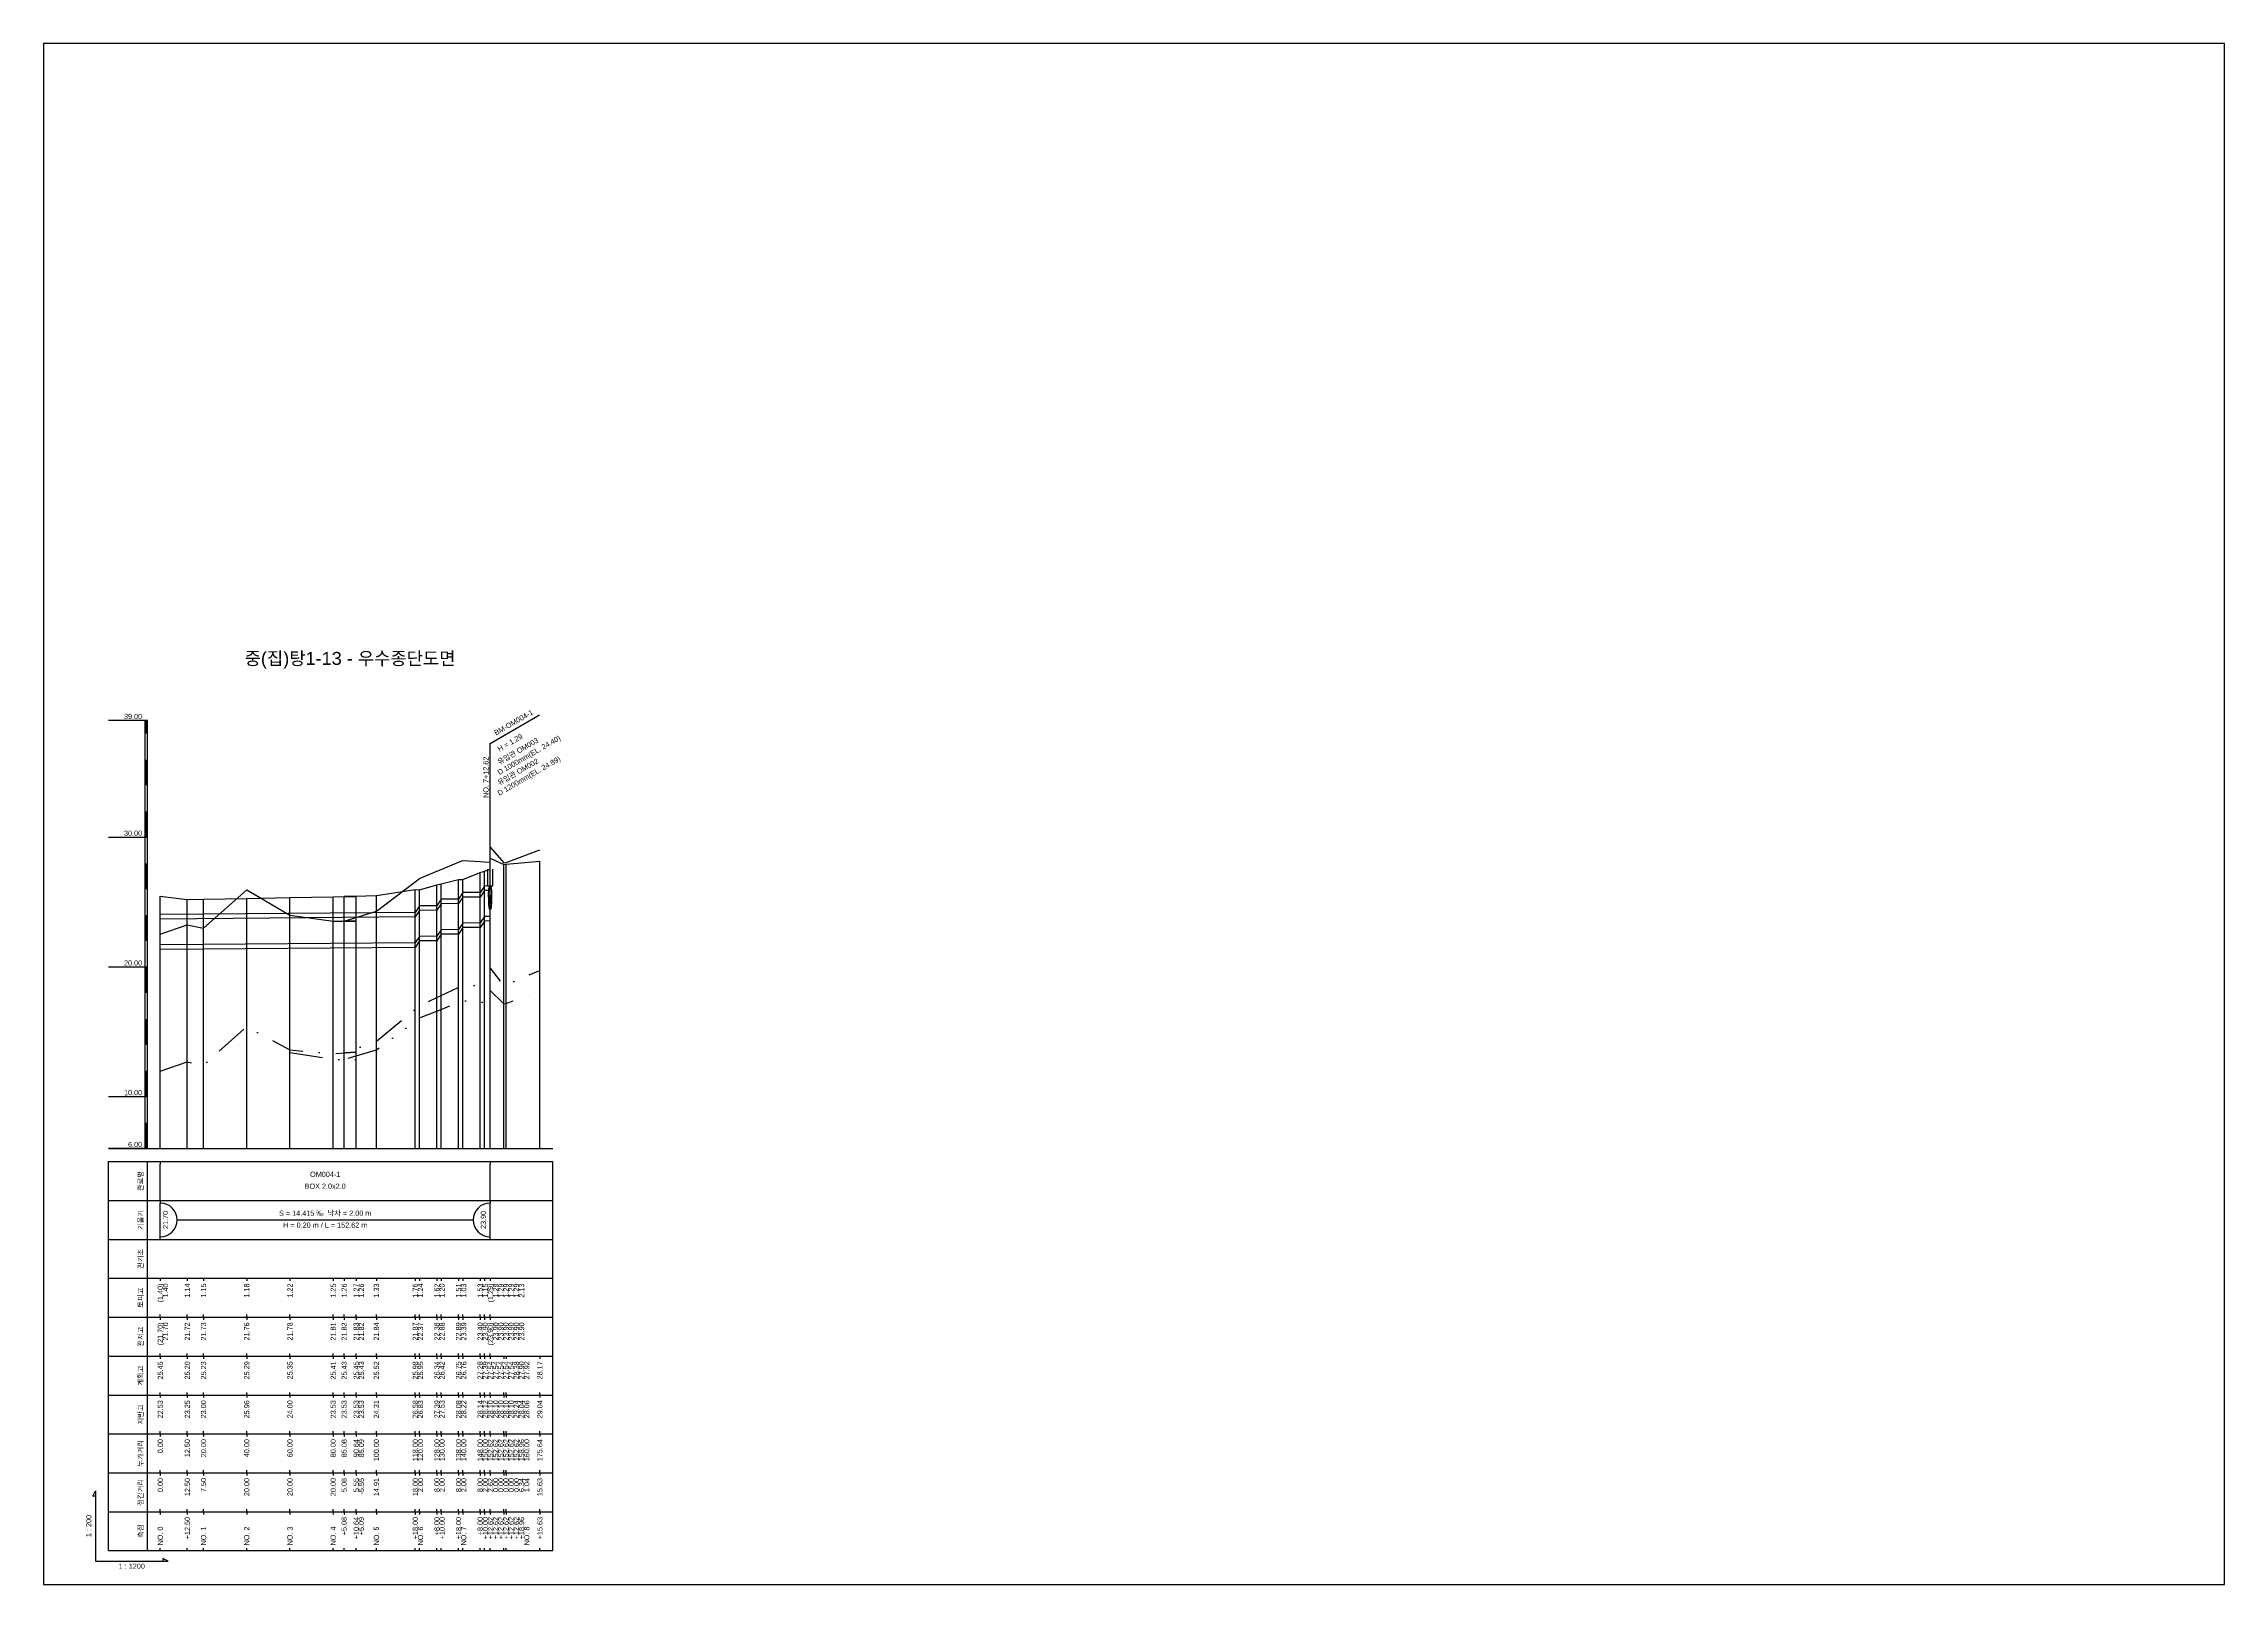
# Model space of a CAD drawing. Header units: millimetres. Extents: x -7351 to 135086, y 1419 to 5643.
# Drawn here: x 85518 to 86359, y 1419 to 2013 of the extents above; entities that cross this region are included whole.
import ezdxf
from ezdxf.enums import TextEntityAlignment as Align

# ---------------------------------------------------------------- set-up
doc = ezdxf.new("R2010")
doc.units = ezdxf.units.MM
doc.linetypes.add('DASHDOT', pattern=[25.4, 12.7, -6.35, 0, -6.35])
doc.linetypes.add('DIVIDE', pattern=[31.75, 12.7, -6.35, 0, -6.35, 0, -6.35])
for name, color, linetype in [('KZ_종단_계획선', 1, 'Continuous'), ('KZ_종단_관로', 4, 'Continuous'), ('KZ_종단_깃발', 7, 'Continuous'), ('KZ_종단_노선명', 7, 'Continuous'), ('KZ_종단_도각', 7, 'Continuous'), ('KZ_종단_맨홀', 4, 'Continuous'), ('KZ_종단_수직선', 7, 'Continuous'), ('KZ_종단_암선1', 56, 'DASHDOT'), ('KZ_종단_암선2', 4, 'DIVIDE'), ('KZ_종단_원형관', 4, 'Continuous'), ('KZ_종단_지반선', 3, 'Continuous'), ('KZ_종단_테이블문자', 7, 'Continuous'), ('KZ_종단_테이블선', 7, 'Continuous'), ('KZ_종단_폴대', 7, 'Continuous')]:
    doc.layers.add(name, color=color, linetype=linetype)
doc.styles.get("Standard").update_dxf_attribs({"font": 'arial.ttf'})

msp = doc.modelspace()

# ---------------------------------------------------------------- linework, layer by layer
at = {"layer": 'KZ_종단_계획선'}
msp.add_lwpolyline([(85563.36, 1684.31), (85573.78, 1683.06), (85580.03, 1683.18), (85596.69, 1683.49), (85613.36, 1683.79), (85630.03, 1684.1), (85634.26, 1684.18), (85638.89, 1684.26), (85634.27, 1684.18), (85646.69, 1684.64), (85661.69, 1686.92), (85663.36, 1686.81), (85670.03, 1688.75), (85671.69, 1689.16), (85678.36, 1690.77), (85680.03, 1690.85), (85686.69, 1693.44), (85688.36, 1694), (85690.54, 1694.75), (85690.54, 1694.75), (85690.54, 1694.75), (85690.54, 1694.75), (85690.54, 1694.75), (85690.54, 1698.95), (85695.83, 1696.54), (85696.69, 1696.64), (85709.72, 1697.88)], dxfattribs=at)
at = {"layer": 'KZ_종단_관로'}
for points in [[(85690.54, 1688.29), (85688.36, 1688.27), (85688.36, 1688.27), (85686.69, 1685.77), (85686.69, 1685.77), (85680.03, 1685.72), (85680.03, 1685.72), (85678.36, 1683.22), (85678.36, 1683.22), (85671.69, 1683.17), (85671.69, 1683.17), (85670.03, 1680.67), (85670.03, 1680.67), (85663.36, 1680.61), (85663.36, 1680.61), (85661.69, 1678.11), (85661.69, 1678.11), (85563.36, 1677.29)], [(85690.54, 1686.54), (85688.36, 1686.52), (85688.36, 1686.52), (85686.69, 1684.02), (85686.69, 1684.02), (85680.03, 1683.97), (85680.03, 1683.97), (85678.36, 1681.47), (85678.36, 1681.47), (85671.69, 1681.42), (85671.69, 1681.42), (85670.03, 1678.92), (85670.03, 1678.92), (85663.36, 1678.86), (85663.36, 1678.86), (85661.69, 1676.36), (85661.69, 1676.36), (85563.36, 1675.54)], [(85690.54, 1676.54), (85688.36, 1676.52), (85688.36, 1676.52), (85686.69, 1674.02), (85686.69, 1674.02), (85680.03, 1673.97), (85680.03, 1673.97), (85678.36, 1671.47), (85678.36, 1671.47), (85671.69, 1671.42), (85671.69, 1671.42), (85670.03, 1668.92), (85670.03, 1668.92), (85663.36, 1668.86), (85663.36, 1668.86), (85661.69, 1666.36), (85661.69, 1666.36), (85563.36, 1665.54)], [(85690.54, 1674.79), (85688.36, 1674.77), (85688.36, 1674.77), (85686.69, 1672.27), (85686.69, 1672.27), (85680.03, 1672.22), (85680.03, 1672.22), (85678.36, 1669.72), (85678.36, 1669.72), (85671.69, 1669.67), (85671.69, 1669.67), (85670.03, 1667.17), (85670.03, 1667.17), (85663.36, 1667.11), (85663.36, 1667.11), (85661.69, 1664.61), (85661.69, 1664.61), (85563.36, 1663.79)]]:
    msp.add_lwpolyline(points, dxfattribs=at)
at = {"layer": 'KZ_종단_깃발'}
for p, q in [((85690.54, 1743.25), (85709.6, 1754.25)), ((85690.54, 1587.04), (85690.54, 1743.25))]:
    msp.add_line(p, q, dxfattribs=at)
at = {"layer": 'KZ_종단_도각'}
msp.add_lwpolyline([(85518.36, 1419.04), (86359.36, 1419.04), (86359.36, 2013.04), (85518.36, 2013.04)], close=True, dxfattribs=at)
at = {"layer": 'KZ_종단_맨홀'}
msp.add_lwpolyline([(85689.54, 1694.75), (85689.54, 1688.29), (85691.54, 1688.29), (85691.54, 1694.75)], dxfattribs=at)
at = {"layer": 'KZ_종단_수직선'}
for p, q in [((85690.54, 1587.04), (85690.54, 1698.95)), ((85678.36, 1587.04), (85678.36, 1690.77)), ((85680.03, 1587.04), (85680.03, 1690.85)), ((85686.69, 1587.04), (85686.69, 1693.44)), ((85688.36, 1587.04), (85688.36, 1694)), ((85690.54, 1587.04), (85690.54, 1694.75)), ((85690.54, 1587.04), (85690.54, 1694.75)), ((85690.54, 1587.04), (85690.54, 1694.75)), ((85690.54, 1587.04), (85690.54, 1694.75)), ((85690.54, 1587.04), (85690.54, 1694.75)), ((85695.83, 1587.04), (85695.83, 1696.54)), ((85696.69, 1587.04), (85696.69, 1696.64)), ((85709.73, 1587.04), (85709.73, 1697.88)), ((85563.36, 1587.04), (85563.36, 1684.31)), ((85573.78, 1587.04), (85573.78, 1683.06)), ((85580.03, 1587.04), (85580.03, 1683.18)), ((85596.69, 1587.04), (85596.69, 1683.49)), ((85613.36, 1587.04), (85613.36, 1683.79)), ((85630.03, 1587.04), (85630.03, 1684.1)), ((85634.26, 1587.04), (85634.26, 1684.18)), ((85634.27, 1587.04), (85634.27, 1684.18)), ((85638.89, 1587.04), (85638.89, 1684.26)), ((85646.69, 1587.04), (85646.69, 1684.64)), ((85661.69, 1587.04), (85661.69, 1686.92)), ((85663.36, 1587.04), (85663.36, 1686.81)), ((85670.03, 1587.04), (85670.03, 1688.75)), ((85671.69, 1587.04), (85671.69, 1689.16))]:
    msp.add_line(p, q, dxfattribs=at)
at = {"layer": 'KZ_종단_암선1', "flags": 128}
msp.add_lwpolyline([(85563.36, 1616.84), (85573.78, 1620.48), (85580.03, 1619.26), (85596.69, 1634.15), (85613.36, 1625.07), (85630.03, 1623.68), (85634.26, 1623.92), (85638.89, 1624.19), (85634.27, 1623.92), (85646.69, 1628.5), (85661.69, 1640.72), (85663.36, 1642.08), (85670.03, 1645.23), (85671.69, 1646.01), (85678.36, 1649.16), (85680.03, 1649.95), (85686.69, 1649.94), (85688.36, 1649.94), (85690.54, 1649.94), (85690.54, 1649.94), (85690.54, 1649.94), (85690.54, 1649.94), (85690.54, 1649.94), (85690.54, 1656.64), (85695.83, 1649.94), (85696.69, 1650.12), (85709.73, 1655.76)], dxfattribs=at)
at = {"layer": 'KZ_종단_암선2', "flags": 128}
msp.add_lwpolyline([(85613.36, 1624.13), (85630.03, 1621.49), (85634.26, 1621.42), (85638.89, 1621.33), (85634.27, 1621.42), (85646.69, 1625.07), (85661.69, 1636.17), (85663.36, 1637.4), (85670.03, 1640.05), (85671.69, 1640.72), (85678.36, 1643.37), (85680.03, 1644.03), (85686.69, 1643.53), (85688.36, 1643.4), (85690.54, 1643.24), (85690.54, 1643.24), (85690.54, 1643.24), (85690.54, 1643.24), (85690.54, 1643.24), (85690.54, 1648.04), (85695.83, 1642.84), (85696.69, 1642.96), (85709.73, 1647.62)], dxfattribs=at)
at = {"layer": 'KZ_종단_원형관'}
for p, q in [((85689.97, 1685.55), (85690, 1686.14)), ((85689.97, 1684.95), (85689.97, 1685.55)), ((85689.97, 1684.35), (85689.97, 1684.95)), ((85690, 1683.76), (85689.97, 1684.35)), ((85690, 1686.14), (85690.04, 1686.69)), ((85690.04, 1683.21), (85690, 1683.76)), ((85690.04, 1686.69), (85690.1, 1687.18)), ((85690.1, 1682.71), (85690.04, 1683.21)), ((85690.06, 1681.95), (85690.07, 1682.45)), ((85690.07, 1682.45), (85690.09, 1682.94)), ((85690.09, 1682.94), (85690.12, 1683.4)), ((85690.1, 1687.18), (85690.17, 1687.61)), ((85690.17, 1682.29), (85690.1, 1682.71)), ((85690.12, 1683.4), (85690.17, 1683.82)), ((85690.17, 1687.61), (85690.26, 1687.96)), ((85690.17, 1683.82), (85690.23, 1684.18)), ((85690.26, 1681.94), (85690.17, 1682.29)), ((85690.23, 1684.18), (85690.3, 1684.47)), ((85690.26, 1687.96), (85690.35, 1688.21)), ((85690.3, 1684.47), (85690.38, 1684.68)), ((85690.35, 1688.21), (85690.44, 1688.37)), ((85690.38, 1684.68), (85690.46, 1684.81)), ((85690.44, 1688.37), (85690.54, 1688.42)), ((85690.46, 1684.81), (85690.54, 1684.86)), ((85690.54, 1688.42), (85690.65, 1688.37)), ((85690.54, 1684.86), (85690.63, 1684.81)), ((85690.63, 1684.81), (85690.71, 1684.68)), ((85690.65, 1688.37), (85690.74, 1688.21)), ((85690.71, 1684.68), (85690.79, 1684.47)), ((85690.74, 1688.21), (85690.83, 1687.96)), ((85690.79, 1684.47), (85690.86, 1684.18)), ((85690.83, 1687.96), (85690.92, 1687.61)), ((85690.92, 1682.29), (85690.83, 1681.94)), ((85690.86, 1684.18), (85690.92, 1683.82)), ((85690.92, 1687.61), (85690.99, 1687.18)), ((85690.92, 1683.82), (85690.96, 1683.4)), ((85690.99, 1682.71), (85690.92, 1682.29)), ((85690.96, 1683.4), (85691, 1682.94)), ((85690.99, 1687.18), (85691.05, 1686.69)), ((85691.05, 1683.21), (85690.99, 1682.71)), ((85691, 1682.94), (85691.02, 1682.45)), ((85691.02, 1682.45), (85691.03, 1681.95)), ((85691.05, 1686.69), (85691.09, 1686.14)), ((85691.09, 1683.76), (85691.05, 1683.21)), ((85691.09, 1686.14), (85691.12, 1685.55)), ((85691.12, 1684.35), (85691.09, 1683.76)), ((85691.12, 1685.55), (85691.12, 1684.95)), ((85691.12, 1684.95), (85691.12, 1684.35)), ((85690.07, 1681.44), (85690.06, 1681.95)), ((85690.09, 1680.95), (85690.07, 1681.44)), ((85690.12, 1680.49), (85690.09, 1680.95)), ((85690.17, 1680.08), (85690.12, 1680.49)), ((85690.23, 1679.72), (85690.17, 1680.08)), ((85690.3, 1679.43), (85690.23, 1679.72)), ((85690.35, 1681.68), (85690.26, 1681.94)), ((85690.38, 1679.21), (85690.3, 1679.43)), ((85690.44, 1681.53), (85690.35, 1681.68)), ((85690.46, 1679.08), (85690.38, 1679.21)), ((85690.54, 1681.47), (85690.44, 1681.53)), ((85690.54, 1679.04), (85690.46, 1679.08)), ((85690.65, 1681.53), (85690.54, 1681.47)), ((85690.63, 1679.08), (85690.54, 1679.04)), ((85690.71, 1679.21), (85690.63, 1679.08)), ((85690.74, 1681.68), (85690.65, 1681.53)), ((85690.79, 1679.43), (85690.71, 1679.21)), ((85690.83, 1681.94), (85690.74, 1681.68)), ((85690.86, 1679.72), (85690.79, 1679.43)), ((85690.92, 1680.08), (85690.86, 1679.72)), ((85690.96, 1680.49), (85690.92, 1680.08)), ((85691, 1680.95), (85690.96, 1680.49)), ((85691.02, 1681.44), (85691, 1680.95)), ((85691.03, 1681.95), (85691.02, 1681.44))]:
    msp.add_line(p, q, dxfattribs=at)
at = {"layer": 'KZ_종단_지반선', "flags": 128}
msp.add_lwpolyline([(85563.36, 1669.69), (85573.78, 1673.29), (85580.03, 1672.04), (85596.69, 1686.85), (85613.36, 1677.04), (85630.03, 1674.7), (85634.26, 1674.7), (85638.89, 1674.7), (85634.27, 1674.7), (85646.69, 1678.58), (85661.69, 1689.94), (85663.36, 1691.2), (85670.03, 1693.97), (85671.69, 1694.66), (85678.36, 1697.43), (85680.03, 1698.13), (85686.69, 1697.74), (85688.36, 1697.65), (85690.54, 1697.52), (85690.54, 1697.52), (85690.54, 1697.52), (85690.54, 1697.52), (85690.54, 1697.52), (85690.54, 1703.25), (85695.83, 1697.22), (85696.69, 1697.35), (85709.73, 1702.25)], dxfattribs=at)
at = {"layer": 'KZ_종단_테이블문자'}
for p, q in [((85563.36, 1582.04), (85563.36, 1581.04)), ((85690.54, 1582.04), (85690.54, 1581.04)), ((85563.36, 1568.04), (85563.36, 1581.04)), ((85690.54, 1568.04), (85690.54, 1581.04)), ((85563.36, 1567.04), (85563.36, 1568.04)), ((85563.36, 1567.04), (85563.36, 1566.04)), ((85563.36, 1553.04), (85563.36, 1566.04)), ((85690.54, 1567.04), (85690.54, 1568.04)), ((85690.54, 1567.04), (85690.54, 1566.04)), ((85690.54, 1553.04), (85690.54, 1566.04)), ((85569.78, 1559.54), (85684.13, 1559.54)), ((85563.36, 1552.04), (85563.36, 1553.04)), ((85690.54, 1552.04), (85690.54, 1553.04))]:
    msp.add_line(p, q, dxfattribs=at)
for centre, start, end in [((85563.36, 1559.54), 270, 90), ((85690.54, 1559.54), 90, 270)]:
    msp.add_arc(centre, 6.5, start, end, dxfattribs=at)
at = {"layer": 'KZ_종단_테이블선'}
for p, q in [((85543.36, 1587.04), (85714.73, 1587.04)), ((85543.36, 1567.04), (85543.36, 1582.04)), ((85543.36, 1582.04), (85714.73, 1582.04)), ((85558.36, 1567.04), (85558.36, 1582.04)), ((85714.73, 1567.04), (85714.73, 1582.04)), ((85543.36, 1552.04), (85543.36, 1567.04)), ((85543.36, 1567.04), (85714.73, 1567.04)), ((85558.36, 1552.04), (85558.36, 1567.04)), ((85714.73, 1552.04), (85714.73, 1567.04)), ((85543.36, 1537.04), (85543.36, 1552.04)), ((85543.36, 1552.04), (85714.73, 1552.04)), ((85558.36, 1537.04), (85558.36, 1552.04)), ((85714.73, 1537.04), (85714.73, 1552.04)), ((85543.36, 1522.04), (85543.36, 1537.04)), ((85543.36, 1537.04), (85714.73, 1537.04)), ((85558.36, 1522.04), (85558.36, 1537.04)), ((85563.36, 1537.04), (85563.36, 1536.04)), ((85573.78, 1537.04), (85573.78, 1536.04)), ((85580.03, 1537.04), (85580.03, 1536.04)), ((85596.69, 1537.04), (85596.69, 1536.04)), ((85613.36, 1537.04), (85613.36, 1536.04)), ((85630.03, 1537.04), (85630.03, 1536.04)), ((85634.26, 1537.04), (85634.26, 1536.04)), ((85634.27, 1537.04), (85634.27, 1536.04)), ((85638.89, 1537.04), (85638.89, 1536.04)), ((85646.69, 1537.04), (85646.69, 1536.04)), ((85661.69, 1537.04), (85661.69, 1536.04)), ((85663.36, 1537.04), (85663.36, 1536.04)), ((85670.03, 1537.04), (85670.03, 1536.04)), ((85671.69, 1537.04), (85671.69, 1536.04)), ((85678.36, 1537.04), (85678.36, 1536.04)), ((85680.03, 1537.04), (85680.03, 1536.04)), ((85686.69, 1537.04), (85686.69, 1536.04)), ((85688.36, 1537.04), (85688.36, 1536.04)), ((85690.54, 1537.04), (85690.54, 1536.04)), ((85690.54, 1537.04), (85690.54, 1536.04)), ((85690.54, 1537.04), (85690.54, 1536.04)), ((85690.54, 1537.04), (85690.54, 1536.04)), ((85690.54, 1537.04), (85690.54, 1536.04)), ((85690.54, 1537.04), (85690.54, 1536.04)), ((85714.73, 1522.04), (85714.73, 1537.04)), ((85563.36, 1522.04), (85563.36, 1523.04)), ((85573.78, 1522.04), (85573.78, 1523.04)), ((85580.03, 1522.04), (85580.03, 1523.04)), ((85596.69, 1522.04), (85596.69, 1523.04)), ((85613.36, 1522.04), (85613.36, 1523.04)), ((85630.03, 1522.04), (85630.03, 1523.04)), ((85634.26, 1522.04), (85634.26, 1523.04)), ((85634.27, 1522.04), (85634.27, 1523.04)), ((85638.89, 1522.04), (85638.89, 1523.04)), ((85646.69, 1522.04), (85646.69, 1523.04)), ((85661.69, 1522.04), (85661.69, 1523.04)), ((85663.36, 1522.04), (85663.36, 1523.04)), ((85670.03, 1522.04), (85670.03, 1523.04)), ((85671.69, 1522.04), (85671.69, 1523.04)), ((85678.36, 1522.04), (85678.36, 1523.04)), ((85680.03, 1522.04), (85680.03, 1523.04)), ((85686.69, 1522.04), (85686.69, 1523.04)), ((85688.36, 1522.04), (85688.36, 1523.04)), ((85690.54, 1522.04), (85690.54, 1523.04)), ((85690.54, 1522.04), (85690.54, 1523.04)), ((85690.54, 1522.04), (85690.54, 1523.04)), ((85690.54, 1522.04), (85690.54, 1523.04)), ((85690.54, 1522.04), (85690.54, 1523.04)), ((85690.54, 1522.04), (85690.54, 1523.04)), ((85543.36, 1507.04), (85543.36, 1522.04)), ((85543.36, 1522.04), (85714.73, 1522.04)), ((85558.36, 1507.04), (85558.36, 1522.04)), ((85563.36, 1522.04), (85563.36, 1521.04)), ((85573.78, 1522.04), (85573.78, 1521.04)), ((85580.03, 1522.04), (85580.03, 1521.04)), ((85596.69, 1522.04), (85596.69, 1521.04)), ((85613.36, 1522.04), (85613.36, 1521.04)), ((85630.03, 1522.04), (85630.03, 1521.04)), ((85634.26, 1522.04), (85634.26, 1521.04)), ((85634.27, 1522.04), (85634.27, 1521.04)), ((85638.89, 1522.04), (85638.89, 1521.04)), ((85646.69, 1522.04), (85646.69, 1521.04)), ((85661.69, 1522.04), (85661.69, 1521.04)), ((85663.36, 1522.04), (85663.36, 1521.04)), ((85670.03, 1522.04), (85670.03, 1521.04)), ((85671.69, 1522.04), (85671.69, 1521.04)), ((85678.36, 1522.04), (85678.36, 1521.04)), ((85680.03, 1522.04), (85680.03, 1521.04)), ((85686.69, 1522.04), (85686.69, 1521.04)), ((85688.36, 1522.04), (85688.36, 1521.04)), ((85690.54, 1522.04), (85690.54, 1521.04)), ((85690.54, 1522.04), (85690.54, 1521.04)), ((85690.54, 1522.04), (85690.54, 1521.04)), ((85690.54, 1522.04), (85690.54, 1521.04)), ((85690.54, 1522.04), (85690.54, 1521.04)), ((85690.54, 1522.04), (85690.54, 1521.04)), ((85714.73, 1507.04), (85714.73, 1522.04)), ((85543.36, 1492.04), (85543.36, 1507.04)), ((85543.36, 1507.04), (85714.73, 1507.04)), ((85558.36, 1492.04), (85558.36, 1507.04)), ((85563.36, 1507.04), (85563.36, 1508.04)), ((85563.36, 1507.04), (85563.36, 1506.04)), ((85573.78, 1507.04), (85573.78, 1508.04)), ((85573.78, 1507.04), (85573.78, 1506.04)), ((85580.03, 1507.04), (85580.03, 1508.04)), ((85580.03, 1507.04), (85580.03, 1506.04)), ((85596.69, 1507.04), (85596.69, 1508.04)), ((85596.69, 1507.04), (85596.69, 1506.04)), ((85613.36, 1507.04), (85613.36, 1508.04)), ((85613.36, 1507.04), (85613.36, 1506.04)), ((85630.03, 1507.04), (85630.03, 1508.04)), ((85630.03, 1507.04), (85630.03, 1506.04)), ((85634.26, 1507.04), (85634.26, 1508.04)), ((85634.26, 1507.04), (85634.26, 1506.04)), ((85634.27, 1507.04), (85634.27, 1508.04)), ((85634.27, 1507.04), (85634.27, 1506.04)), ((85638.89, 1507.04), (85638.89, 1508.04)), ((85638.89, 1507.04), (85638.89, 1506.04)), ((85646.69, 1507.04), (85646.69, 1508.04)), ((85646.69, 1507.04), (85646.69, 1506.04)), ((85661.69, 1507.04), (85661.69, 1508.04)), ((85661.69, 1507.04), (85661.69, 1506.04)), ((85663.36, 1507.04), (85663.36, 1508.04)), ((85663.36, 1507.04), (85663.36, 1506.04)), ((85670.03, 1507.04), (85670.03, 1508.04)), ((85670.03, 1507.04), (85670.03, 1506.04)), ((85671.69, 1507.04), (85671.69, 1508.04)), ((85671.69, 1507.04), (85671.69, 1506.04)), ((85678.36, 1507.04), (85678.36, 1508.04)), ((85678.36, 1507.04), (85678.36, 1506.04)), ((85680.03, 1507.04), (85680.03, 1508.04)), ((85680.03, 1507.04), (85680.03, 1506.04)), ((85686.69, 1507.04), (85686.69, 1508.04)), ((85686.69, 1507.04), (85686.69, 1506.04)), ((85688.36, 1507.04), (85688.36, 1508.04)), ((85688.36, 1507.04), (85688.36, 1506.04)), ((85690.54, 1507.04), (85690.54, 1508.04)), ((85690.54, 1507.04), (85690.54, 1508.04)), ((85690.54, 1507.04), (85690.54, 1508.04)), ((85690.54, 1507.04), (85690.54, 1508.04)), ((85690.54, 1507.04), (85690.54, 1508.04)), ((85690.54, 1507.04), (85690.54, 1508.04)), ((85690.54, 1507.04), (85690.54, 1506.04)), ((85690.54, 1507.04), (85690.54, 1506.04)), ((85690.54, 1507.04), (85690.54, 1506.04)), ((85690.54, 1507.04), (85690.54, 1506.04)), ((85690.54, 1507.04), (85690.54, 1506.04)), ((85690.54, 1507.04), (85690.54, 1506.04)), ((85695.83, 1507.04), (85695.83, 1506.04)), ((85696.69, 1507.04), (85696.69, 1506.04)), ((85709.73, 1507.04), (85709.73, 1506.04)), ((85714.73, 1492.04), (85714.73, 1507.04)), ((85543.36, 1477.04), (85543.36, 1492.04)), ((85543.36, 1492.04), (85714.73, 1492.04)), ((85558.36, 1477.04), (85558.36, 1492.04)), ((85563.36, 1492.04), (85563.36, 1493.04)), ((85563.36, 1492.04), (85563.36, 1491.04)), ((85573.78, 1492.04), (85573.78, 1493.04)), ((85573.78, 1492.04), (85573.78, 1491.04)), ((85580.03, 1492.04), (85580.03, 1493.04)), ((85580.03, 1492.04), (85580.03, 1491.04)), ((85596.69, 1492.04), (85596.69, 1493.04)), ((85596.69, 1492.04), (85596.69, 1491.04)), ((85613.36, 1492.04), (85613.36, 1493.04)), ((85613.36, 1492.04), (85613.36, 1491.04)), ((85630.03, 1492.04), (85630.03, 1493.04)), ((85630.03, 1492.04), (85630.03, 1491.04)), ((85634.26, 1492.04), (85634.26, 1493.04)), ((85634.26, 1492.04), (85634.26, 1491.04)), ((85634.27, 1492.04), (85634.27, 1493.04)), ((85634.27, 1492.04), (85634.27, 1491.04)), ((85638.89, 1492.04), (85638.89, 1493.04)), ((85638.89, 1492.04), (85638.89, 1491.04)), ((85646.69, 1492.04), (85646.69, 1493.04)), ((85646.69, 1492.04), (85646.69, 1491.04)), ((85661.69, 1492.04), (85661.69, 1493.04)), ((85661.69, 1492.04), (85661.69, 1491.04)), ((85663.36, 1492.04), (85663.36, 1493.04)), ((85663.36, 1492.04), (85663.36, 1491.04)), ((85670.03, 1492.04), (85670.03, 1493.04)), ((85670.03, 1492.04), (85670.03, 1491.04)), ((85671.69, 1492.04), (85671.69, 1493.04)), ((85671.69, 1492.04), (85671.69, 1491.04)), ((85678.36, 1492.04), (85678.36, 1493.04)), ((85678.36, 1492.04), (85678.36, 1491.04)), ((85680.03, 1492.04), (85680.03, 1493.04)), ((85680.03, 1492.04), (85680.03, 1491.04)), ((85686.69, 1492.04), (85686.69, 1493.04)), ((85686.69, 1492.04), (85686.69, 1491.04)), ((85688.36, 1492.04), (85688.36, 1493.04)), ((85688.36, 1492.04), (85688.36, 1491.04)), ((85690.54, 1492.04), (85690.54, 1493.04)), ((85690.54, 1492.04), (85690.54, 1493.04)), ((85690.54, 1492.04), (85690.54, 1493.04)), ((85690.54, 1492.04), (85690.54, 1493.04)), ((85690.54, 1492.04), (85690.54, 1493.04)), ((85690.54, 1492.04), (85690.54, 1493.04)), ((85690.54, 1492.04), (85690.54, 1491.04)), ((85690.54, 1492.04), (85690.54, 1491.04)), ((85690.54, 1492.04), (85690.54, 1491.04)), ((85690.54, 1492.04), (85690.54, 1491.04)), ((85690.54, 1492.04), (85690.54, 1491.04)), ((85690.54, 1492.04), (85690.54, 1491.04)), ((85695.83, 1492.04), (85695.83, 1493.04)), ((85695.83, 1492.04), (85695.83, 1491.04)), ((85696.69, 1492.04), (85696.69, 1493.04)), ((85696.69, 1492.04), (85696.69, 1491.04)), ((85709.73, 1492.04), (85709.73, 1493.04)), ((85709.73, 1492.04), (85709.73, 1491.04)), ((85714.73, 1477.04), (85714.73, 1492.04)), ((85543.36, 1462.04), (85543.36, 1477.04)), ((85543.36, 1477.04), (85714.73, 1477.04)), ((85558.36, 1462.04), (85558.36, 1477.04)), ((85563.36, 1477.04), (85563.36, 1478.04)), ((85563.36, 1477.04), (85563.36, 1476.04)), ((85573.78, 1477.04), (85573.78, 1478.04)), ((85573.78, 1477.04), (85573.78, 1476.04)), ((85580.03, 1477.04), (85580.03, 1478.04)), ((85580.03, 1477.04), (85580.03, 1476.04)), ((85596.69, 1477.04), (85596.69, 1478.04)), ((85596.69, 1477.04), (85596.69, 1476.04)), ((85613.36, 1477.04), (85613.36, 1478.04)), ((85613.36, 1477.04), (85613.36, 1476.04)), ((85630.03, 1477.04), (85630.03, 1478.04)), ((85630.03, 1477.04), (85630.03, 1476.04)), ((85634.26, 1477.04), (85634.26, 1478.04)), ((85634.26, 1477.04), (85634.26, 1476.04)), ((85634.27, 1477.04), (85634.27, 1478.04)), ((85634.27, 1477.04), (85634.27, 1476.04)), ((85638.89, 1477.04), (85638.89, 1478.04)), ((85638.89, 1477.04), (85638.89, 1476.04)), ((85646.69, 1477.04), (85646.69, 1478.04)), ((85646.69, 1477.04), (85646.69, 1476.04)), ((85661.69, 1477.04), (85661.69, 1478.04)), ((85661.69, 1477.04), (85661.69, 1476.04)), ((85663.36, 1477.04), (85663.36, 1478.04)), ((85663.36, 1477.04), (85663.36, 1476.04)), ((85670.03, 1477.04), (85670.03, 1478.04)), ((85670.03, 1477.04), (85670.03, 1476.04)), ((85671.69, 1477.04), (85671.69, 1478.04)), ((85671.69, 1477.04), (85671.69, 1476.04)), ((85678.36, 1477.04), (85678.36, 1478.04)), ((85678.36, 1477.04), (85678.36, 1476.04)), ((85680.03, 1477.04), (85680.03, 1478.04)), ((85680.03, 1477.04), (85680.03, 1476.04)), ((85686.69, 1477.04), (85686.69, 1478.04)), ((85686.69, 1477.04), (85686.69, 1476.04)), ((85688.36, 1477.04), (85688.36, 1478.04)), ((85688.36, 1477.04), (85688.36, 1476.04)), ((85690.54, 1477.04), (85690.54, 1478.04)), ((85690.54, 1477.04), (85690.54, 1478.04)), ((85690.54, 1477.04), (85690.54, 1478.04)), ((85690.54, 1477.04), (85690.54, 1478.04)), ((85690.54, 1477.04), (85690.54, 1478.04)), ((85690.54, 1477.04), (85690.54, 1478.04)), ((85690.54, 1477.04), (85690.54, 1476.04)), ((85690.54, 1477.04), (85690.54, 1476.04)), ((85690.54, 1477.04), (85690.54, 1476.04)), ((85690.54, 1477.04), (85690.54, 1476.04)), ((85690.54, 1477.04), (85690.54, 1476.04)), ((85690.54, 1477.04), (85690.54, 1476.04)), ((85695.83, 1477.04), (85695.83, 1478.04)), ((85695.83, 1477.04), (85695.83, 1476.04)), ((85696.69, 1477.04), (85696.69, 1478.04)), ((85696.69, 1477.04), (85696.69, 1476.04)), ((85709.73, 1477.04), (85709.73, 1478.04)), ((85709.73, 1477.04), (85709.73, 1476.04)), ((85714.73, 1462.04), (85714.73, 1477.04)), ((85543.36, 1447.04), (85543.36, 1462.04)), ((85543.36, 1462.04), (85714.73, 1462.04)), ((85558.36, 1447.04), (85558.36, 1462.04)), ((85563.36, 1462.04), (85563.36, 1463.04)), ((85563.36, 1462.04), (85563.36, 1461.04)), ((85573.78, 1462.04), (85573.78, 1463.04)), ((85573.78, 1462.04), (85573.78, 1461.04)), ((85580.03, 1462.04), (85580.03, 1463.04)), ((85580.03, 1462.04), (85580.03, 1461.04)), ((85596.69, 1462.04), (85596.69, 1463.04)), ((85596.69, 1462.04), (85596.69, 1461.04)), ((85613.36, 1462.04), (85613.36, 1463.04)), ((85613.36, 1462.04), (85613.36, 1461.04)), ((85630.03, 1462.04), (85630.03, 1463.04)), ((85630.03, 1462.04), (85630.03, 1461.04)), ((85634.26, 1462.04), (85634.26, 1463.04)), ((85634.26, 1462.04), (85634.26, 1461.04)), ((85634.27, 1462.04), (85634.27, 1463.04)), ((85634.27, 1462.04), (85634.27, 1461.04)), ((85638.89, 1462.04), (85638.89, 1463.04)), ((85638.89, 1462.04), (85638.89, 1461.04)), ((85646.69, 1462.04), (85646.69, 1463.04)), ((85646.69, 1462.04), (85646.69, 1461.04)), ((85661.69, 1462.04), (85661.69, 1463.04)), ((85661.69, 1462.04), (85661.69, 1461.04)), ((85663.36, 1462.04), (85663.36, 1463.04)), ((85663.36, 1462.04), (85663.36, 1461.04)), ((85670.03, 1462.04), (85670.03, 1463.04)), ((85670.03, 1462.04), (85670.03, 1461.04)), ((85671.69, 1462.04), (85671.69, 1463.04)), ((85671.69, 1462.04), (85671.69, 1461.04)), ((85678.36, 1462.04), (85678.36, 1463.04)), ((85678.36, 1462.04), (85678.36, 1461.04)), ((85680.03, 1462.04), (85680.03, 1463.04)), ((85680.03, 1462.04), (85680.03, 1461.04)), ((85686.69, 1462.04), (85686.69, 1463.04)), ((85686.69, 1462.04), (85686.69, 1461.04)), ((85688.36, 1462.04), (85688.36, 1463.04)), ((85688.36, 1462.04), (85688.36, 1461.04)), ((85690.54, 1462.04), (85690.54, 1463.04)), ((85690.54, 1462.04), (85690.54, 1463.04)), ((85690.54, 1462.04), (85690.54, 1463.04)), ((85690.54, 1462.04), (85690.54, 1463.04)), ((85690.54, 1462.04), (85690.54, 1463.04)), ((85690.54, 1462.04), (85690.54, 1463.04)), ((85690.54, 1462.04), (85690.54, 1461.04)), ((85690.54, 1462.04), (85690.54, 1461.04)), ((85690.54, 1462.04), (85690.54, 1461.04)), ((85690.54, 1462.04), (85690.54, 1461.04)), ((85690.54, 1462.04), (85690.54, 1461.04)), ((85690.54, 1462.04), (85690.54, 1461.04)), ((85695.83, 1462.04), (85695.83, 1463.04)), ((85695.83, 1462.04), (85695.83, 1461.04)), ((85696.69, 1462.04), (85696.69, 1463.04)), ((85696.69, 1462.04), (85696.69, 1461.04)), ((85709.73, 1462.04), (85709.73, 1463.04)), ((85709.73, 1462.04), (85709.73, 1461.04)), ((85714.73, 1447.04), (85714.73, 1462.04)), ((85543.36, 1432.04), (85543.36, 1447.04)), ((85543.36, 1447.04), (85714.73, 1447.04)), ((85558.36, 1432.04), (85558.36, 1447.04)), ((85563.36, 1447.04), (85563.36, 1448.04)), ((85563.36, 1447.04), (85563.36, 1446.04)), ((85573.78, 1447.04), (85573.78, 1448.04)), ((85573.78, 1447.04), (85573.78, 1446.04)), ((85580.03, 1447.04), (85580.03, 1448.04)), ((85580.03, 1447.04), (85580.03, 1446.04)), ((85596.69, 1447.04), (85596.69, 1448.04)), ((85596.69, 1447.04), (85596.69, 1446.04)), ((85613.36, 1447.04), (85613.36, 1448.04)), ((85613.36, 1447.04), (85613.36, 1446.04)), ((85630.03, 1447.04), (85630.03, 1448.04)), ((85630.03, 1447.04), (85630.03, 1446.04)), ((85634.26, 1447.04), (85634.26, 1448.04)), ((85634.26, 1447.04), (85634.26, 1446.04)), ((85634.27, 1447.04), (85634.27, 1448.04)), ((85634.27, 1447.04), (85634.27, 1446.04)), ((85638.89, 1447.04), (85638.89, 1448.04)), ((85638.89, 1447.04), (85638.89, 1446.04)), ((85646.69, 1447.04), (85646.69, 1448.04)), ((85646.69, 1447.04), (85646.69, 1446.04)), ((85661.69, 1447.04), (85661.69, 1448.04)), ((85661.69, 1447.04), (85661.69, 1446.04)), ((85663.36, 1447.04), (85663.36, 1448.04)), ((85663.36, 1447.04), (85663.36, 1446.04)), ((85670.03, 1447.04), (85670.03, 1448.04)), ((85670.03, 1447.04), (85670.03, 1446.04)), ((85671.69, 1447.04), (85671.69, 1448.04)), ((85671.69, 1447.04), (85671.69, 1446.04)), ((85678.36, 1447.04), (85678.36, 1448.04)), ((85678.36, 1447.04), (85678.36, 1446.04)), ((85680.03, 1447.04), (85680.03, 1448.04)), ((85680.03, 1447.04), (85680.03, 1446.04)), ((85686.69, 1447.04), (85686.69, 1448.04)), ((85686.69, 1447.04), (85686.69, 1446.04)), ((85688.36, 1447.04), (85688.36, 1448.04)), ((85688.36, 1447.04), (85688.36, 1446.04)), ((85690.54, 1447.04), (85690.54, 1448.04)), ((85690.54, 1447.04), (85690.54, 1448.04)), ((85690.54, 1447.04), (85690.54, 1448.04)), ((85690.54, 1447.04), (85690.54, 1448.04)), ((85690.54, 1447.04), (85690.54, 1448.04)), ((85690.54, 1447.04), (85690.54, 1448.04)), ((85690.54, 1447.04), (85690.54, 1446.04)), ((85690.54, 1447.04), (85690.54, 1446.04)), ((85690.54, 1447.04), (85690.54, 1446.04)), ((85690.54, 1447.04), (85690.54, 1446.04)), ((85690.54, 1447.04), (85690.54, 1446.04)), ((85690.54, 1447.04), (85690.54, 1446.04)), ((85695.83, 1447.04), (85695.83, 1448.04)), ((85695.83, 1447.04), (85695.83, 1446.04)), ((85696.69, 1447.04), (85696.69, 1448.04)), ((85696.69, 1447.04), (85696.69, 1446.04)), ((85709.73, 1447.04), (85709.73, 1448.04)), ((85709.73, 1447.04), (85709.73, 1446.04)), ((85714.73, 1432.04), (85714.73, 1447.04)), ((85543.36, 1432.04), (85714.73, 1432.04)), ((85563.36, 1432.04), (85563.36, 1433.04)), ((85573.78, 1432.04), (85573.78, 1433.04)), ((85580.03, 1432.04), (85580.03, 1433.04)), ((85596.69, 1432.04), (85596.69, 1433.04)), ((85613.36, 1432.04), (85613.36, 1433.04)), ((85630.03, 1432.04), (85630.03, 1433.04)), ((85634.26, 1432.04), (85634.26, 1433.04)), ((85634.27, 1432.04), (85634.27, 1433.04)), ((85638.89, 1432.04), (85638.89, 1433.04)), ((85646.69, 1432.04), (85646.69, 1433.04)), ((85661.69, 1432.04), (85661.69, 1433.04)), ((85663.36, 1432.04), (85663.36, 1433.04)), ((85670.03, 1432.04), (85670.03, 1433.04)), ((85671.69, 1432.04), (85671.69, 1433.04)), ((85678.36, 1432.04), (85678.36, 1433.04)), ((85680.03, 1432.04), (85680.03, 1433.04)), ((85686.69, 1432.04), (85686.69, 1433.04)), ((85688.36, 1432.04), (85688.36, 1433.04)), ((85690.54, 1432.04), (85690.54, 1433.04)), ((85690.54, 1432.04), (85690.54, 1433.04)), ((85690.54, 1432.04), (85690.54, 1433.04)), ((85690.54, 1432.04), (85690.54, 1433.04)), ((85690.54, 1432.04), (85690.54, 1433.04)), ((85690.54, 1432.04), (85690.54, 1433.04)), ((85695.83, 1432.04), (85695.83, 1433.04)), ((85696.69, 1432.04), (85696.69, 1433.04)), ((85709.73, 1432.04), (85709.73, 1433.04))]:
    msp.add_line(p, q, dxfattribs=at)
msp.add_lwpolyline([(85538.36, 1453.04), (85537.36, 1453.04), (85538.36, 1455.04), (85538.36, 1428.04), (85566.36, 1428.04), (85564.36, 1429.04), (85564.36, 1428.04)], dxfattribs=at)
at = {"layer": 'KZ_종단_폴대'}
for p, q in [((85558.36, 1752.04), (85543.36, 1752.04)), ((85558.36, 1707.04), (85543.36, 1707.04)), ((85558.36, 1657.04), (85543.36, 1657.04)), ((85558.36, 1607.04), (85543.36, 1607.04)), ((85558.36, 1587.04), (85543.36, 1587.04))]:
    msp.add_line(p, q, dxfattribs=at)
for points in [[(85557.86, 1747.04, 1, 1, 0), (85557.86, 1752.04, 1, 1, 0)], [(85557.86, 1727.04, 1, 1, 0), (85557.86, 1737.04, 1, 1, 0)], [(85557.86, 1707.04, 1, 1, 0), (85557.86, 1717.04, 1, 1, 0)], [(85557.86, 1687.04, 1, 1, 0), (85557.86, 1697.04, 1, 1, 0)], [(85557.86, 1667.04, 1, 1, 0), (85557.86, 1677.04, 1, 1, 0)], [(85557.86, 1647.04, 1, 1, 0), (85557.86, 1657.04, 1, 1, 0)], [(85557.86, 1627.04, 1, 1, 0), (85557.86, 1637.04, 1, 1, 0)], [(85557.86, 1607.04, 1, 1, 0), (85557.86, 1617.04, 1, 1, 0)], [(85557.86, 1587.04, 1, 1, 0), (85557.86, 1597.04, 1, 1, 0)]]:
    msp.add_lwpolyline(points, format="xyseb", dxfattribs=at)
msp.add_lwpolyline([(85558.36, 1587.04), (85558.36, 1752.04), (85557.36, 1752.04), (85557.36, 1587.04), (85558.36, 1587.04)], dxfattribs=at)

# ---------------------------------------------------------------- texts
at = {"layer": 'KZ_종단_깃발'}
for s, rotation, p in [('BM-OM004-1', 30, (85693.14, 1745.75)), ('NO. 7+12.62', 90, (85690.54, 1722.25))]:
    msp.add_text(s, height=2, rotation=rotation, dxfattribs=at).set_placement(p, align=Align.BOTTOM_LEFT)
for s, p in [('H = 1.29', (85693.14, 1741.75)), ('D 1000mm(EL. 24.40)', (85693.14, 1732.75)), ('유입관 OM003', (85693.14, 1736.75)), ('D 1200mm(EL. 24.89)', (85693.14, 1724.75)), ('유입관 OM002', (85693.14, 1728.75))]:
    msp.add_text(s, height=2, rotation=30, dxfattribs=at).set_placement(p, align=Align.TOP_LEFT)
at = {"layer": 'KZ_종단_노선명'}
msp.add_text('중(집)탕1-13 - 우수종단도면', height=5, dxfattribs=at).set_placement((85636.54, 1772.04), align=Align.BOTTOM_CENTER)
at = {"layer": 'KZ_종단_테이블문자'}
for s, p in [('BOX 2.0x2.0', (85626.95, 1573.54)), ('H = 0.20 m / L = 152.62 m', (85626.95, 1558.54))]:
    msp.add_text(s, height=2, dxfattribs=at).set_placement(p, align=Align.TOP_CENTER)
for s, p in [('OM004-1', (85626.95, 1575.54)), ('S = 14.415 ‰  낙차 = 2.00 m', (85626.95, 1560.54))]:
    msp.add_text(s, height=2, dxfattribs=at).set_placement(p, align=Align.BOTTOM_CENTER)
msp.add_text('21.70', height=2, rotation=90, dxfattribs=at).set_placement((85564.36, 1559.54), align=Align.TOP_CENTER)
msp.add_text('23.90', height=2, rotation=90, dxfattribs=at).set_placement((85689.54, 1559.54), align=Align.BOTTOM_CENTER)
for s, p in [('(1.40)', (85563.36, 1535.04)), ('1.40', (85565.36, 1535.04)), ('1.14', (85573.78, 1535.04)), ('1.15', (85580.03, 1535.04)), ('1.18', (85596.69, 1535.04)), ('1.22', (85613.36, 1535.04)), ('1.25', (85630.03, 1535.04)), ('1.26', (85634.26, 1535.04)), ('1.27', (85638.89, 1535.04)), ('1.26', (85640.89, 1535.04)), ('1.33', (85646.69, 1535.04)), ('1.76', (85661.69, 1535.04)), ('1.24', (85663.69, 1535.04)), ('1.62', (85670.03, 1535.04)), ('1.20', (85672.03, 1535.04)), ('1.51', (85678.36, 1535.04)), ('1.03', (85680.36, 1535.04)), ('1.53', (85686.69, 1535.04)), ('1.15', (85688.69, 1535.04)), ('(1.29)', (85690.69, 1535.04)), ('1.29', (85692.69, 1535.04)), ('1.29', (85694.69, 1535.04)), ('1.29', (85696.69, 1535.04)), ('1.29', (85698.69, 1535.04)), ('1.29', (85700.69, 1535.04)), ('2.13', (85702.69, 1535.04)), ('(21.70)', (85563.36, 1520.04)), ('21.70', (85565.36, 1520.04)), ('21.72', (85573.78, 1520.04)), ('21.73', (85580.03, 1520.04)), ('21.76', (85596.69, 1520.04)), ('21.78', (85613.36, 1520.04)), ('21.81', (85630.03, 1520.04)), ('21.82', (85634.26, 1520.04)), ('21.83', (85638.89, 1520.04)), ('21.82', (85640.89, 1520.04)), ('21.84', (85646.69, 1520.04)), ('21.87', (85661.69, 1520.04)), ('22.37', (85663.69, 1520.04)), ('22.38', (85670.03, 1520.04)), ('22.88', (85672.03, 1520.04)), ('22.89', (85678.36, 1520.04)), ('23.39', (85680.36, 1520.04)), ('23.40', (85686.69, 1520.04)), ('23.90', (85688.69, 1520.04)), ('(23.90)', (85690.69, 1520.04)), ('23.90', (85692.69, 1520.04)), ('23.90', (85694.69, 1520.04)), ('23.90', (85696.69, 1520.04)), ('23.90', (85698.69, 1520.04)), ('23.90', (85700.69, 1520.04)), ('23.90', (85702.69, 1520.04)), ('25.45', (85563.36, 1505.04)), ('25.20', (85573.78, 1505.04)), ('25.23', (85580.03, 1505.04)), ('25.29', (85596.69, 1505.04)), ('25.35', (85613.36, 1505.04)), ('25.41', (85630.03, 1505.04)), ('25.43', (85634.26, 1505.04)), ('25.45', (85638.89, 1505.04)), ('25.43', (85640.89, 1505.04)), ('25.52', (85646.69, 1505.04)), ('25.98', (85661.69, 1505.04)), ('25.95', (85663.69, 1505.04)), ('26.34', (85670.03, 1505.04)), ('26.42', (85672.03, 1505.04)), ('26.75', (85678.36, 1505.04)), ('26.76', (85680.36, 1505.04)), ('27.28', (85686.69, 1505.04)), ('27.39', (85688.69, 1505.04)), ('27.54', (85690.69, 1505.04)), ('27.54', (85692.69, 1505.04)), ('27.54', (85694.69, 1505.04)), ('27.54', (85696.69, 1505.04)), ('27.54', (85698.69, 1505.04)), ('28.38', (85700.69, 1505.04)), ('27.90', (85702.69, 1505.04)), ('27.92', (85704.69, 1505.04)), ('28.17', (85709.73, 1505.04)), ('22.53', (85563.36, 1490.04)), ('23.25', (85573.78, 1490.04)), ('23.00', (85580.03, 1490.04)), ('25.96', (85596.69, 1490.04)), ('24.00', (85613.36, 1490.04)), ('23.53', (85630.03, 1490.04)), ('23.53', (85634.26, 1490.04)), ('23.53', (85638.89, 1490.04)), ('23.53', (85640.89, 1490.04)), ('24.31', (85646.69, 1490.04)), ('26.58', (85661.69, 1490.04)), ('26.83', (85663.69, 1490.04)), ('27.39', (85670.03, 1490.04)), ('27.53', (85672.03, 1490.04)), ('28.08', (85678.36, 1490.04)), ('28.22', (85680.36, 1490.04)), ('28.14', (85686.69, 1490.04)), ('28.12', (85688.69, 1490.04)), ('28.10', (85690.69, 1490.04)), ('28.10', (85692.69, 1490.04)), ('28.10', (85694.69, 1490.04)), ('28.10', (85696.69, 1490.04)), ('28.10', (85698.69, 1490.04)), ('29.24', (85700.69, 1490.04)), ('28.04', (85702.69, 1490.04)), ('28.06', (85704.69, 1490.04)), ('29.04', (85709.73, 1490.04)), ('0.00', (85563.36, 1475.04)), ('12.50', (85573.78, 1475.04)), ('20.00', (85580.03, 1475.04)), ('40.00', (85596.69, 1475.04)), ('60.00', (85613.36, 1475.04)), ('80.00', (85630.03, 1475.04)), ('85.08', (85634.26, 1475.04)), ('90.64', (85638.89, 1475.04)), ('85.09', (85640.89, 1475.04)), ('100.00', (85646.69, 1475.04)), ('118.00', (85661.69, 1475.04)), ('120.00', (85663.69, 1475.04)), ('128.00', (85670.03, 1475.04)), ('130.00', (85672.03, 1475.04)), ('138.00', (85678.36, 1475.04)), ('140.00', (85680.36, 1475.04)), ('148.00', (85686.69, 1475.04)), ('150.00', (85688.69, 1475.04)), ('152.62', (85690.69, 1475.04)), ('152.62', (85692.69, 1475.04)), ('152.62', (85694.69, 1475.04)), ('152.62', (85696.69, 1475.04)), ('152.62', (85698.69, 1475.04)), ('152.62', (85700.69, 1475.04)), ('158.96', (85702.69, 1475.04)), ('160.00', (85704.69, 1475.04)), ('175.64', (85709.73, 1475.04)), ('0.00', (85563.36, 1460.04)), ('12.50', (85573.78, 1460.04)), ('7.50', (85580.03, 1460.04)), ('20.00', (85596.69, 1460.04)), ('20.00', (85613.36, 1460.04)), ('20.00', (85630.03, 1460.04)), ('5.08', (85634.26, 1460.04)), ('5.55', (85638.89, 1460.04)), ('-5.55', (85640.89, 1460.04)), ('14.91', (85646.69, 1460.04)), ('18.00', (85661.69, 1460.04)), ('2.00', (85663.69, 1460.04)), ('8.00', (85670.03, 1460.04)), ('2.00', (85672.03, 1460.04)), ('8.00', (85678.36, 1460.04)), ('2.00', (85680.36, 1460.04)), ('8.00', (85686.69, 1460.04)), ('2.00', (85688.69, 1460.04)), ('2.62', (85690.69, 1460.04)), ('0.00', (85692.69, 1460.04)), ('0.00', (85694.69, 1460.04)), ('0.00', (85696.69, 1460.04)), ('0.00', (85698.69, 1460.04)), ('0.00', (85700.69, 1460.04)), ('6.34', (85702.69, 1460.04)), ('1.04', (85704.69, 1460.04)), ('15.63', (85709.73, 1460.04)), ('+12.50', (85573.78, 1445.04)), ('+5.08', (85634.26, 1445.04)), ('+10.64', (85638.89, 1445.04)), ('+5.09', (85640.89, 1445.04)), ('+18.00', (85661.69, 1445.04)), ('+8.00', (85670.03, 1445.04)), ('+10.00', (85672.03, 1445.04)), ('+18.00', (85678.36, 1445.04)), ('+8.00', (85686.69, 1445.04)), ('+10.00', (85688.69, 1445.04)), ('+12.62', (85690.69, 1445.04)), ('+12.62', (85692.69, 1445.04)), ('+12.62', (85694.69, 1445.04)), ('+12.62', (85696.69, 1445.04)), ('+12.62', (85698.69, 1445.04)), ('+12.62', (85700.69, 1445.04)), ('+18.96', (85702.69, 1445.04)), ('+15.63', (85709.73, 1445.04))]:
    msp.add_text(s, height=2, rotation=90, dxfattribs=at).set_placement(p, align=Align.MIDDLE_RIGHT)
for s, p in [('NO. 0', (85563.36, 1434.04)), ('NO. 1', (85580.03, 1434.04)), ('NO. 2', (85596.69, 1434.04)), ('NO. 3', (85613.36, 1434.04)), ('NO. 4', (85630.03, 1434.04)), ('NO. 5', (85646.69, 1434.04)), ('NO. 6', (85663.69, 1434.04)), ('NO. 7', (85680.36, 1434.04)), ('NO. 8', (85704.69, 1434.04))]:
    msp.add_text(s, height=2, rotation=90, dxfattribs=at).set_placement(p, align=Align.MIDDLE_LEFT)
at = {"layer": 'KZ_종단_테이블선'}
for s, p in [('관로명', (85557.36, 1574.54)), ('기울기', (85557.36, 1559.54)), ('관기초', (85557.36, 1544.54)), ('토피고', (85557.36, 1529.54)), ('관저고', (85557.36, 1514.54)), ('계획고', (85557.36, 1499.54)), ('지반고', (85557.36, 1484.54)), ('누가거리', (85557.36, 1469.54)), ('점간거리', (85557.36, 1454.54)), ('1 : 200', (85537.36, 1441.54)), ('측점', (85557.36, 1439.54))]:
    msp.add_text(s, height=2, rotation=90, dxfattribs=at).set_placement(p, align=Align.BOTTOM_CENTER)
msp.add_text('1 : 1200', height=2, dxfattribs=at).set_placement((85552.36, 1427.04), align=Align.TOP_CENTER)
at = {"layer": 'KZ_종단_폴대'}
for s, p in [('39.00', (85556.36, 1752.04)), ('30.00', (85556.36, 1707.04)), ('20.00', (85556.36, 1657.04)), ('10.00', (85556.36, 1607.04)), ('6.00', (85556.36, 1587.04))]:
    msp.add_text(s, height=2, dxfattribs=at).set_placement(p, align=Align.BOTTOM_RIGHT)

doc.saveas('drawing.dxf')
